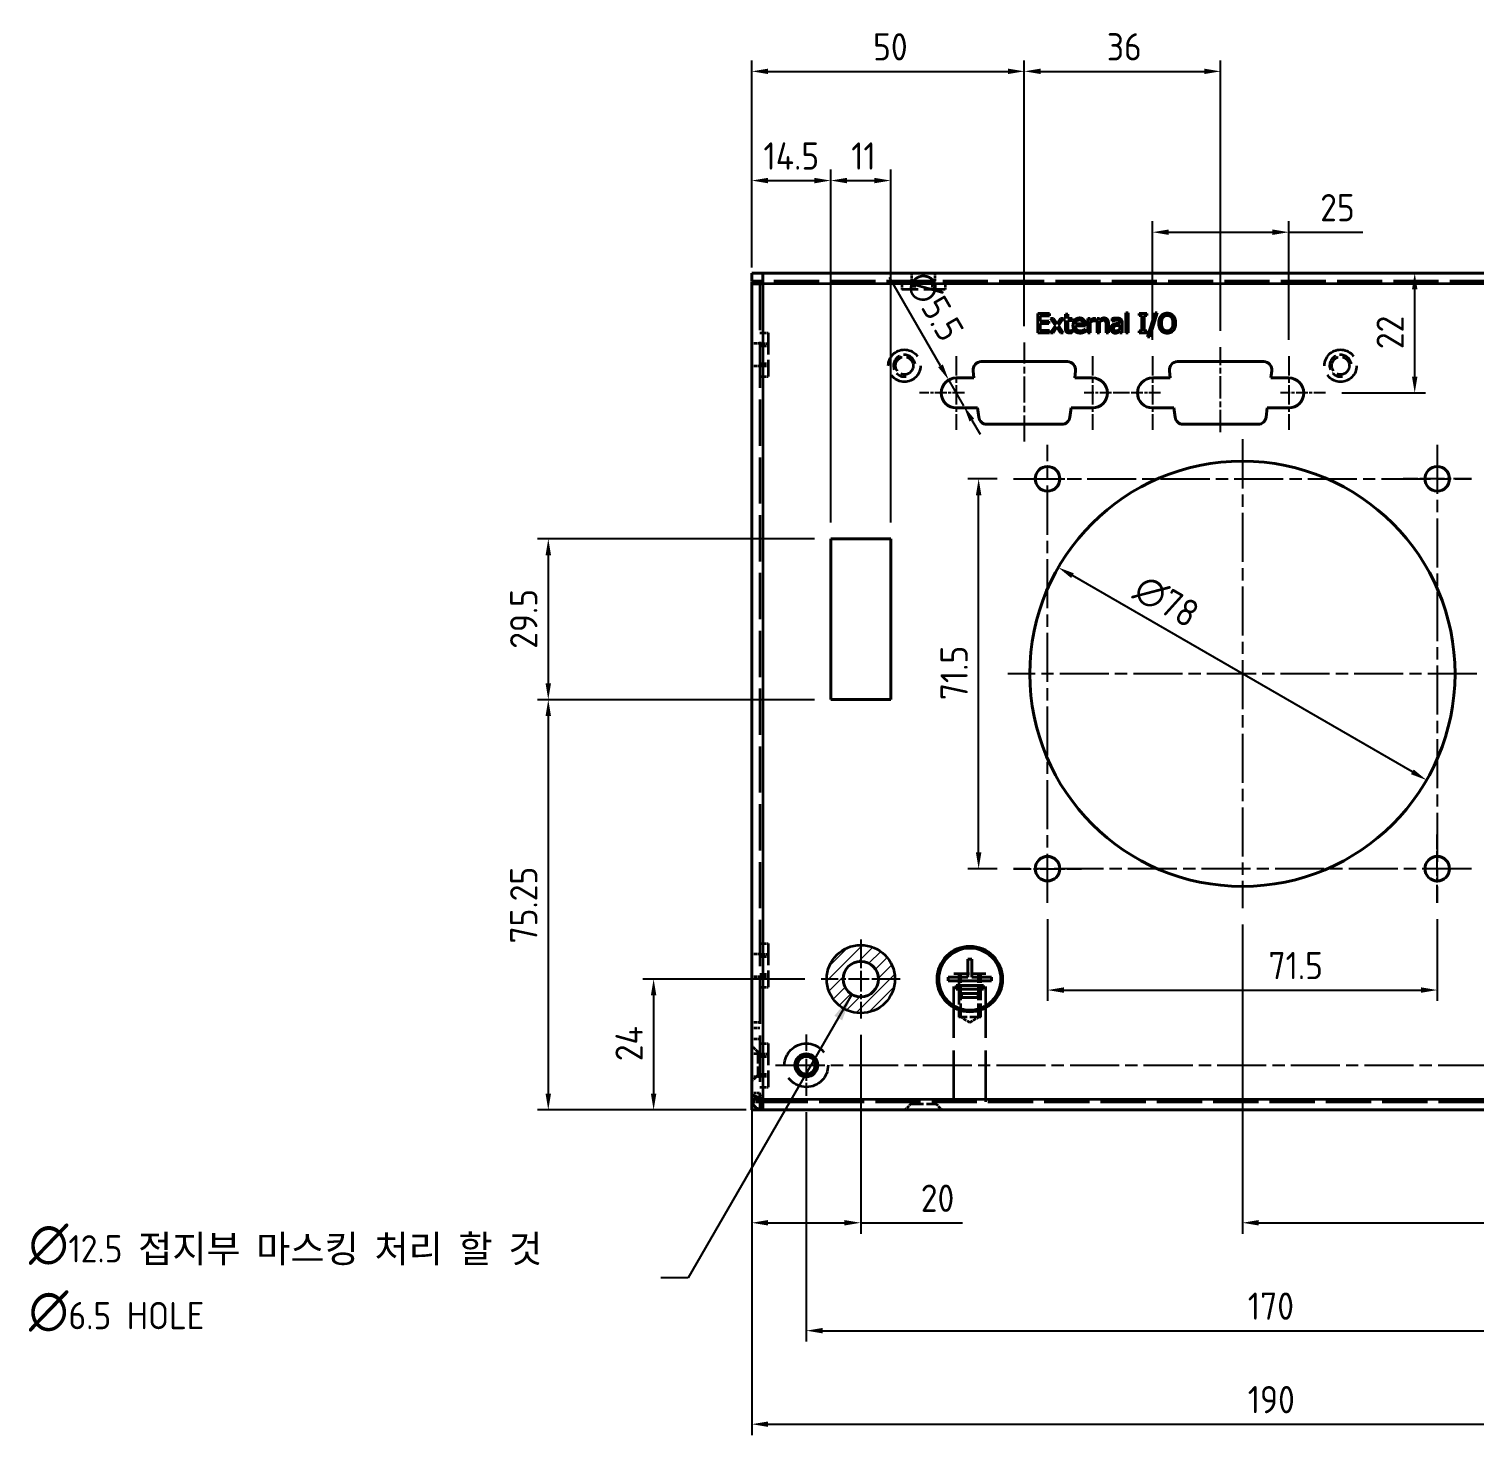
# Model space of a CAD drawing. Header units: millimetres. Extents: x 0 to 1188, y 0 to 840.
# Drawn here: x 748.2 to 1013.3, y 153.5 to 411.4 of the extents above; entities that cross this region are included whole.
import ezdxf

# ---------------------------------------------------------------- set-up
doc = ezdxf.new("R2010")
doc.units = ezdxf.units.MM
doc.header["$LTSCALE"] = 2
doc.linetypes.add('CHAIN', pattern=[0.3543, 0.2362, -0.0295, 0.0591, -0.0295])
doc.linetypes.add('DASHED', pattern=[0.2067, 0.1654, -0.0413])
for name, color, linetype, lineweight in [('가려진 것(ISO)', 2, 'DASHED', 35), ('가시적인 것(ISO)', 3, 'Continuous', 40), ('가시적인 좁은 것(ISO)', 3, 'Continuous', 35), ('기호(ISO)', 5, 'Continuous', 25), ('중심 표식(ISO)', 1, 'Continuous', 25), ('중심선(ISO)', 1, 'Continuous', 25), ('치수(ISO)', 2, 'Continuous', 25), ('해치(ISO)', 7, 'Continuous', 18)]:
    doc.layers.add(name, color=color, linetype=linetype, lineweight=lineweight)
doc.styles.add('치수 텍스트_PSTEK_POSCO', font='isocp.shx')
doc.dimstyles.new('치수_PSTEK_POSCO', dxfattribs={"dimscale": 2, "dimtxt": 2.5, "dimasz": 1.5, "dimexe": 1, "dimexo": 1.5, "dimgap": 1, "dimtad": 1, "dimrnd": 1e-08, "dimdsep": 46, "dimtxsty": '치수 텍스트_PSTEK_POSCO', "dimcen": 0.09, "dimdle": 10, "dimclrd": 7, "dimclre": 7, "dimclrt": 2, "dimadec": 1, "dimazin": 2, "dimtfac": 1, "dimtmove": 0, "dimatfit": 3, "dimfxl": 0, "dimtolj": 1, "dimlwd": -1, "dimlwe": -1, "dimarcsym": 0})
doc.dimstyles.new('치수_PSTEK_POSCO$7', dxfattribs={"dimscale": 2, "dimtxt": 2.5, "dimasz": 2.5, "dimexe": 1, "dimexo": 1.5, "dimgap": 1, "dimtad": 1, "dimrnd": 1e-08, "dimdsep": 46, "dimtxsty": '치수 텍스트_PSTEK_POSCO', "dimcen": 0.09, "dimdle": 10, "dimclrd": 7, "dimclre": 7, "dimclrt": 2, "dimadec": 1, "dimazin": 2, "dimtfac": 1, "dimtmove": 0, "dimatfit": 3, "dimfxl": 0, "dimtolj": 1, "dimlwd": -1, "dimlwe": -1, "dimarcsym": 0})

# ---------------------------------------------------------------- blocks, each defined once
blk = doc.blocks.new('*D33')
at = {"layer": 'Defpoints', "color": 0}
for p in [(895.34, 317.88), (843.52, 288.38), (895.34, 288.38)]:
    blk.add_point(p, dxfattribs=at)
at = {"layer": '치수(ISO)', "color": 7}
for p, q in [((892.34, 317.88), (841.52, 317.88)), ((843.52, 314.88), (843.52, 291.38)), ((892.34, 288.38), (841.52, 288.38))]:
    blk.add_line(p, q, dxfattribs=at)
for points in [[(843.02, 314.88), (844.02, 314.88), (843.52, 317.88)], [(843.02, 291.38), (844.02, 291.38), (843.52, 288.38)]]:
    blk.add_solid(points, dxfattribs=at)
at = {"layer": '치수(ISO)', "color": 2, "insert": (839.02, 297.71), "char_height": 5, "attachment_point": 4, "rotation": 90, "style": '치수 텍스트_PSTEK_POSCO'}
blk.add_mtext('\\A1;29.5', dxfattribs=at)
blk = doc.blocks.new('*D34')
at = {"layer": 'Defpoints', "color": 0}
for p in [(880.84, 216.19), (1070.84, 213.13), (1070.84, 155.5)]:
    blk.add_point(p, dxfattribs=at)
at = {"layer": '치수(ISO)', "color": 7}
for p, q in [((880.84, 213.19), (880.84, 153.5)), ((1070.84, 210.13), (1070.84, 153.5)), ((883.84, 155.5), (1067.84, 155.5))]:
    blk.add_line(p, q, dxfattribs=at)
for points in [[(883.84, 156), (883.84, 155), (880.84, 155.5)], [(1067.84, 156), (1067.84, 155), (1070.84, 155.5)]]:
    blk.add_solid(points, dxfattribs=at)
at = {"layer": '치수(ISO)', "color": 2, "insert": (971.83, 160), "char_height": 5, "attachment_point": 4, "style": '치수 텍스트_PSTEK_POSCO'}
blk.add_mtext('\\A1;190', dxfattribs=at)
blk = doc.blocks.new('*D35')
at = {"layer": 'Defpoints', "color": 0}
for p in [(893.59, 237.13), (862.84, 213.13), (882.84, 213.13)]:
    blk.add_point(p, dxfattribs=at)
at = {"layer": '치수(ISO)', "color": 7}
for p, q in [((890.59, 237.13), (860.84, 237.13)), ((862.84, 234.13), (862.84, 216.13)), ((879.84, 213.13), (860.84, 213.13))]:
    blk.add_line(p, q, dxfattribs=at)
for points in [[(862.34, 234.13), (863.34, 234.13), (862.84, 237.13)], [(862.34, 216.13), (863.34, 216.13), (862.84, 213.13)]]:
    blk.add_solid(points, dxfattribs=at)
at = {"layer": '치수(ISO)', "color": 2, "insert": (858.34, 222.07), "char_height": 5, "attachment_point": 4, "rotation": 90, "style": '치수 텍스트_PSTEK_POSCO'}
blk.add_mtext('\\A1;24', dxfattribs=at)
blk = doc.blocks.new('*D37')
at = {"layer": 'Defpoints', "color": 0}
for p in [(906.34, 383.59), (895.34, 317.88), (906.34, 317.88)]:
    blk.add_point(p, dxfattribs=at)
at = {"layer": '치수(ISO)', "color": 7}
for p, q in [((895.34, 320.88), (895.34, 385.59)), ((906.34, 320.88), (906.34, 385.59)), ((898.34, 383.59), (903.34, 383.59))]:
    blk.add_line(p, q, dxfattribs=at)
for points in [[(898.34, 384.09), (898.34, 383.09), (895.34, 383.59)], [(903.34, 384.09), (903.34, 383.09), (906.34, 383.59)]]:
    blk.add_solid(points, dxfattribs=at)
at = {"layer": '치수(ISO)', "color": 2, "insert": (899.09, 388.09), "char_height": 5, "attachment_point": 4, "style": '치수 텍스트_PSTEK_POSCO'}
blk.add_mtext('\\A1;11', dxfattribs=at)
blk = doc.blocks.new('*D38')
at = {"layer": 'Defpoints', "color": 0}
for p in [(895.34, 288.38), (843.52, 213.13), (882.84, 213.13)]:
    blk.add_point(p, dxfattribs=at)
at = {"layer": '치수(ISO)', "color": 7}
for p, q in [((892.34, 288.38), (841.52, 288.38)), ((843.52, 285.38), (843.52, 216.13)), ((879.84, 213.13), (841.52, 213.13))]:
    blk.add_line(p, q, dxfattribs=at)
for points in [[(843.02, 285.38), (844.02, 285.38), (843.52, 288.38)], [(843.02, 216.13), (844.02, 216.13), (843.52, 213.13)]]:
    blk.add_solid(points, dxfattribs=at)
at = {"layer": '치수(ISO)', "color": 2, "insert": (839.02, 243.66), "char_height": 5, "attachment_point": 4, "rotation": 90, "style": '치수 텍스트_PSTEK_POSCO'}
blk.add_mtext('\\A1;75.25', dxfattribs=at)
blk = doc.blocks.new('*D39')
at = {"layer": 'Defpoints', "color": 0}
for p in [(890.84, 215.71), (1060.84, 215.23), (1060.84, 172.65)]:
    blk.add_point(p, dxfattribs=at)
at = {"layer": '치수(ISO)', "color": 7}
for p, q in [((890.84, 212.71), (890.84, 170.65)), ((1060.84, 212.23), (1060.84, 170.65)), ((893.84, 172.65), (1057.84, 172.65))]:
    blk.add_line(p, q, dxfattribs=at)
for points in [[(893.84, 173.15), (893.84, 172.15), (890.84, 172.65)], [(1057.84, 173.15), (1057.84, 172.15), (1060.84, 172.65)]]:
    blk.add_solid(points, dxfattribs=at)
at = {"layer": '치수(ISO)', "color": 2, "insert": (971.84, 177.15), "char_height": 5, "attachment_point": 4, "style": '치수 텍스트_PSTEK_POSCO'}
blk.add_mtext('\\A1;170', dxfattribs=at)
blk = doc.blocks.new('*D41')
at = {"layer": 'Defpoints', "color": 0}
for p in [(900.84, 229.88), (880.84, 216.19), (880.84, 192.44)]:
    blk.add_point(p, dxfattribs=at)
at = {"layer": '치수(ISO)', "color": 7}
for p, q in [((900.84, 226.88), (900.84, 190.44)), ((880.84, 213.19), (880.84, 190.44)), ((883.84, 192.44), (897.84, 192.44)), ((900.84, 192.44), (919.48, 192.44))]:
    blk.add_line(p, q, dxfattribs=at)
for points in [[(883.84, 192.94), (883.84, 191.94), (880.84, 192.44)], [(897.84, 192.94), (897.84, 191.94), (900.84, 192.44)]]:
    blk.add_solid(points, dxfattribs=at)
at = {"layer": '치수(ISO)', "color": 2, "insert": (911.85, 196.94), "char_height": 5, "attachment_point": 4, "style": '치수 텍스트_PSTEK_POSCO'}
blk.add_mtext('\\A1;20', dxfattribs=at)
blk = doc.blocks.new('*D46')
at = {"layer": 'Defpoints', "color": 0}
for p in [(895.34, 383.59), (880.84, 364.63), (895.34, 317.88)]:
    blk.add_point(p, dxfattribs=at)
at = {"layer": '치수(ISO)', "color": 7}
for p, q in [((880.84, 367.63), (880.84, 385.59)), ((895.34, 320.88), (895.34, 385.59)), ((883.84, 383.59), (892.34, 383.59))]:
    blk.add_line(p, q, dxfattribs=at)
for points in [[(883.84, 384.09), (883.84, 383.09), (880.84, 383.59)], [(892.34, 384.09), (892.34, 383.09), (895.34, 383.59)]]:
    blk.add_solid(points, dxfattribs=at)
at = {"layer": '치수(ISO)', "color": 2, "insert": (882.99, 388.09), "char_height": 5, "attachment_point": 4, "style": '치수 텍스트_PSTEK_POSCO'}
blk.add_mtext('\\A1;14.5', dxfattribs=at)
blk = doc.blocks.new('*D61')
at = {"layer": 'Defpoints', "color": 0}
for p in [(937.07, 312.63), (1004.62, 273.63)]:
    blk.add_point(p, dxfattribs=at)
at = {"layer": '치수(ISO)', "color": 7}
blk.add_line((1002.02, 275.13), (939.67, 311.13), dxfattribs=at)
for points in [[(939.92, 311.57), (939.42, 310.7), (937.07, 312.63)], [(1002.27, 275.57), (1001.77, 274.7), (1004.62, 273.63)]]:
    blk.add_solid(points, dxfattribs=at)
at = {"layer": '치수(ISO)', "color": 2, "insert": (951.69, 309.39), "char_height": 5, "attachment_point": 4, "rotation": 330, "style": '치수 텍스트_PSTEK_POSCO'}
blk.add_mtext('\\A1;∅78', dxfattribs=at)
blk = doc.blocks.new('*D62')
at = {"layer": 'Defpoints', "color": 0}
for p in [(922.46, 328.88), (928.84, 328.88), (928.84, 257.38)]:
    blk.add_point(p, dxfattribs=at)
at = {"layer": '치수(ISO)', "color": 7}
for p, q in [((925.84, 328.88), (920.46, 328.88)), ((922.46, 260.38), (922.46, 325.88)), ((925.84, 257.38), (920.46, 257.38))]:
    blk.add_line(p, q, dxfattribs=at)
for points in [[(921.96, 325.88), (922.96, 325.88), (922.46, 328.88)], [(921.96, 260.38), (922.96, 260.38), (922.46, 257.38)]]:
    blk.add_solid(points, dxfattribs=at)
at = {"layer": '치수(ISO)', "color": 2, "insert": (917.96, 288.28), "char_height": 5, "attachment_point": 4, "rotation": 90, "style": '치수 텍스트_PSTEK_POSCO'}
blk.add_mtext('\\A1;71.5', dxfattribs=at)
blk = doc.blocks.new('*D63')
at = {"layer": 'Defpoints', "color": 0}
for p in [(935.09, 251.13), (1006.59, 251.13), (1006.59, 235.12)]:
    blk.add_point(p, dxfattribs=at)
at = {"layer": '치수(ISO)', "color": 7}
for p, q in [((935.09, 248.13), (935.09, 233.12)), ((1006.59, 248.13), (1006.59, 233.12)), ((938.09, 235.12), (1003.59, 235.12))]:
    blk.add_line(p, q, dxfattribs=at)
for points in [[(938.09, 235.62), (938.09, 234.62), (935.09, 235.12)], [(1003.59, 235.62), (1003.59, 234.62), (1006.59, 235.12)]]:
    blk.add_solid(points, dxfattribs=at)
at = {"layer": '치수(ISO)', "color": 2, "insert": (975.63, 239.62), "char_height": 5, "attachment_point": 4, "style": '치수 텍스트_PSTEK_POSCO'}
blk.add_mtext('\\A1;71.5', dxfattribs=at)
blk = doc.blocks.new('*D64')
at = {"layer": 'Defpoints', "color": 0}
for p in [(970.84, 250.13), (1070.84, 213.13), (1070.84, 192.44)]:
    blk.add_point(p, dxfattribs=at)
at = {"layer": '치수(ISO)', "color": 7}
for p, q in [((970.84, 247.13), (970.84, 190.44)), ((1070.84, 210.13), (1070.84, 190.44)), ((973.84, 192.44), (1067.84, 192.44))]:
    blk.add_line(p, q, dxfattribs=at)
for points in [[(973.84, 192.94), (973.84, 191.94), (970.84, 192.44)], [(1067.84, 192.94), (1067.84, 191.94), (1070.84, 192.44)]]:
    blk.add_solid(points, dxfattribs=at)
at = {"layer": '치수(ISO)', "color": 2, "insert": (1016.84, 196.94), "char_height": 5, "attachment_point": 4, "style": '치수 텍스트_PSTEK_POSCO'}
blk.add_mtext('\\A1;100', dxfattribs=at)
blk = doc.blocks.new('*D69')
at = {"layer": 'Defpoints', "color": 0}
for p in [(930.84, 403.62), (880.84, 366.63), (930.84, 353.88)]:
    blk.add_point(p, dxfattribs=at)
at = {"layer": '치수(ISO)', "color": 7}
for p, q in [((880.84, 369.63), (880.84, 405.62)), ((930.84, 356.88), (930.84, 405.62)), ((883.84, 403.62), (927.84, 403.62))]:
    blk.add_line(p, q, dxfattribs=at)
for points in [[(883.84, 404.12), (883.84, 403.12), (880.84, 403.62)], [(927.84, 404.12), (927.84, 403.12), (930.84, 403.62)]]:
    blk.add_solid(points, dxfattribs=at)
at = {"layer": '치수(ISO)', "color": 2, "insert": (903.09, 408.12), "char_height": 5, "attachment_point": 4, "style": '치수 텍스트_PSTEK_POSCO'}
blk.add_mtext('\\A1;50', dxfattribs=at)
blk = doc.blocks.new('*D70')
at = {"layer": 'Defpoints', "color": 0}
for p in [(966.84, 403.62), (930.84, 353.88), (966.84, 353.05)]:
    blk.add_point(p, dxfattribs=at)
at = {"layer": '치수(ISO)', "color": 7}
for p, q in [((930.84, 356.88), (930.84, 405.62)), ((966.84, 356.05), (966.84, 405.62)), ((933.84, 403.62), (963.84, 403.62))]:
    blk.add_line(p, q, dxfattribs=at)
for points in [[(933.84, 404.12), (933.84, 403.12), (930.84, 403.62)], [(963.84, 404.12), (963.84, 403.12), (966.84, 403.62)]]:
    blk.add_solid(points, dxfattribs=at)
at = {"layer": '치수(ISO)', "color": 2, "insert": (945.97, 408.12), "char_height": 5, "attachment_point": 4, "style": '치수 텍스트_PSTEK_POSCO'}
blk.add_mtext('\\A1;36', dxfattribs=at)
blk = doc.blocks.new('*D71')
at = {"layer": 'Defpoints', "color": 0}
for p in [(979.34, 374.12), (954.34, 351.38), (979.34, 351.38)]:
    blk.add_point(p, dxfattribs=at)
at = {"layer": '치수(ISO)', "color": 7}
for p, q in [((954.34, 354.38), (954.34, 376.12)), ((957.34, 374.12), (976.34, 374.12)), ((979.34, 354.38), (979.34, 376.12)), ((979.34, 374.12), (992.95, 374.12))]:
    blk.add_line(p, q, dxfattribs=at)
for points in [[(957.34, 374.62), (957.34, 373.62), (954.34, 374.12)], [(976.34, 374.62), (976.34, 373.62), (979.34, 374.12)]]:
    blk.add_solid(points, dxfattribs=at)
at = {"layer": '치수(ISO)', "color": 2, "insert": (985.11, 378.62), "char_height": 5, "attachment_point": 4, "style": '치수 텍스트_PSTEK_POSCO'}
blk.add_mtext('\\A1;25', dxfattribs=at)
blk = doc.blocks.new('*D72')
at = {"layer": 'Defpoints', "color": 0}
for p in [(1002.45, 366.63), (1002.45, 366.63), (986.09, 344.63)]:
    blk.add_point(p, dxfattribs=at)
at = {"layer": '치수(ISO)', "color": 7}
for p, q in [((1002.45, 347.63), (1002.45, 363.63)), ((989.09, 344.63), (1004.45, 344.63))]:
    blk.add_line(p, q, dxfattribs=at)
for points in [[(1001.95, 363.63), (1002.95, 363.63), (1002.45, 366.63)], [(1001.95, 347.63), (1002.95, 347.63), (1002.45, 344.63)]]:
    blk.add_solid(points, dxfattribs=at)
at = {"layer": '치수(ISO)', "color": 2, "insert": (997.95, 352.67), "char_height": 5, "attachment_point": 4, "rotation": 90, "style": '치수 텍스트_PSTEK_POSCO'}
blk.add_mtext('\\A1;22', dxfattribs=at)
blk = doc.blocks.new('*D73')
at = {"layer": 'Defpoints', "color": 0}
for p in [(916.97, 347.02), (919.72, 342.25)]:
    blk.add_point(p, dxfattribs=at)
at = {"layer": '치수(ISO)', "color": 7}
for p, q in [((915.47, 349.61), (906.12, 365.81)), ((919.72, 342.25), (916.97, 347.02)), ((921.22, 339.65), (922.72, 337.06))]:
    blk.add_line(p, q, dxfattribs=at)
for points in [[(915.9, 349.86), (915.04, 349.36), (916.97, 347.02)], [(921.65, 339.9), (920.79, 339.4), (919.72, 342.25)]]:
    blk.add_solid(points, dxfattribs=at)
at = {"layer": '치수(ISO)', "color": 2, "insert": (911.01, 366.33), "char_height": 5, "attachment_point": 4, "rotation": 300, "style": '치수 텍스트_PSTEK_POSCO'}
blk.add_mtext('\\A1;∅5.5', dxfattribs=at)

msp = doc.modelspace()

# ---------------------------------------------------------------- hatches: boundary and pattern name
at = {"layer": '해치(ISO)'}
h = msp.add_hatch(dxfattribs=at)
h.set_pattern_fill('ANSI31', color=1, scale=12.7, style=0)
h.set_pattern_definition([(45, (0, 0), (-1.122532, 1.122532), [])])
edge = h.paths.add_edge_path(flags=0)
edge.add_arc((900.8442, 237.134), 3.25, 0, 360)
edge = h.paths.add_edge_path()
edge.add_arc((900.8442, 237.134), 6.25, 0, 360)

# ---------------------------------------------------------------- linework, layer by layer
at = {"layer": '가려진 것(ISO)', "ltscale": 1.428422}
for p, q in [((910.1942, 365.134), (910.1942, 366.634)), ((914.4942, 365.134), (914.4942, 366.634)), ((908.3442, 365.134), (908.3442, 363.634)), ((910.3442, 365.134), (910.3442, 363.634)), ((910.7232, 365.134), (910.7232, 363.634)), ((913.9652, 365.134), (913.9652, 363.634)), ((914.3442, 363.634), (914.3442, 365.134)), ((916.3442, 365.134), (916.3442, 363.634)), ((882.3442, 355.634), (883.8442, 355.634)), ((882.3442, 353.734), (880.8442, 353.734)), ((883.8442, 353.634), (882.3442, 353.634)), ((882.3442, 353.255), (883.8442, 353.255)), ((882.3442, 350.013), (883.8442, 350.013)), ((882.3442, 349.534), (880.8442, 349.534)), ((882.3442, 349.634), (883.8442, 349.634)), ((882.3442, 347.634), (883.8442, 347.634)), ((882.3442, 241.734), (880.8442, 241.734)), ((882.3442, 243.634), (883.8442, 243.634)), ((883.8442, 241.634), (882.3442, 241.634)), ((882.3442, 241.255), (883.8442, 241.255)), ((882.3442, 237.534), (880.8442, 237.534)), ((882.3442, 238.013), (883.8442, 238.013)), ((882.3442, 237.634), (883.8442, 237.634)), ((882.3442, 235.634), (883.8442, 235.634)), ((882.3442, 229.1947), (880.8442, 229.1947)), ((882.3442, 228.134), (880.8442, 228.134)), ((882.3442, 226.134), (880.8442, 226.134)), ((882.3442, 225.334), (883.8442, 225.334)), ((882.3442, 223.434), (880.8442, 223.434)), ((883.8442, 223.334), (882.3442, 223.334)), ((882.3442, 222.955), (883.8442, 222.955)), ((882.3442, 219.234), (880.8442, 219.234)), ((882.3442, 219.713), (883.8442, 219.713)), ((882.3442, 219.334), (883.8442, 219.334)), ((882.3442, 217.334), (883.8442, 217.334))]:
    msp.add_line(p, q, dxfattribs=at)
at = {"layer": '가려진 것(ISO)', "ltscale": 25.647823}
msp.add_line((882.3442, 364.634), (882.3442, 216.1947), dxfattribs=at)
at = {"layer": '가려진 것(ISO)', "ltscale": 24.995968}
for p, q in [((1068.8442, 365.134), (882.8442, 365.134)), ((882.8442, 214.634), (1068.8442, 214.634))]:
    msp.add_line(p, q, dxfattribs=at)
at = {"layer": '가려진 것(ISO)', "ltscale": 11.967462}
for p, q in [((916.3442, 363.634), (908.3442, 363.634)), ((883.8442, 355.634), (883.8442, 347.634)), ((883.8442, 243.634), (883.8442, 235.634)), ((883.8442, 225.334), (883.8442, 217.334))]:
    msp.add_line(p, q, dxfattribs=at)
at = {"layer": '가려진 것(ISO)', "ltscale": 8.825976}
msp.add_line((917.8942, 238.134), (923.7942, 238.134), dxfattribs=at)
at = {"layer": '가려진 것(ISO)', "ltscale": 28.422834}
for p, q in [((917.8942, 214.634), (917.8942, 238.134)), ((923.7942, 214.634), (923.7942, 238.134))]:
    msp.add_line(p, q, dxfattribs=at)
at = {"layer": '가려진 것(ISO)', "ltscale": 7.618686}
for p, q in [((918.8442, 238.134), (918.8442, 230.134)), ((919.2232, 230.134), (919.2232, 238.134)), ((922.4652, 230.134), (922.4652, 238.134)), ((922.8442, 230.134), (922.8442, 238.134))]:
    msp.add_line(p, q, dxfattribs=at)
at = {"layer": '가려진 것(ISO)', "ltscale": 5.983681}
msp.add_line((922.8442, 230.134), (918.8442, 230.134), dxfattribs=at)
at = {"layer": '가려진 것(ISO)', "ltscale": 1.800898}
for q in [(919.2232, 230.134), (922.4652, 230.134)]:
    msp.add_line((920.8442, 229.16), q, dxfattribs=at)
at = {"layer": '가려진 것(ISO)', "ltscale": 1.481406}
for p, q in [((881.9442, 223.784), (880.8442, 224.884)), ((881.9442, 219.484), (880.8442, 218.384))]:
    msp.add_line(p, q, dxfattribs=at)
at = {"layer": '가려진 것(ISO)', "ltscale": 6.432465}
msp.add_line((881.9442, 223.784), (881.9442, 219.484), dxfattribs=at)
at = {"layer": '가려진 것(ISO)', "ltscale": 0.380839}
for p, q in [((882.3442, 223.784), (881.9442, 223.784)), ((882.3442, 219.484), (881.9442, 219.484))]:
    msp.add_line(p, q, dxfattribs=at)
at = {"layer": '가려진 것(ISO)', "ltscale": 1.261536}
msp.add_line((882.169, 216.1947), (880.8442, 216.1947), dxfattribs=at)
at = {"layer": '가려진 것(ISO)', "ltscale": 0.166787}
msp.add_line((882.3442, 216.1947), (882.169, 216.1947), dxfattribs=at)
at = {"layer": '가려진 것(ISO)', "ltscale": 1.198629}
msp.add_line((882.3442, 215.3046), (882.3442, 216.1947), dxfattribs=at)
at = {"layer": '가려진 것(ISO)', "ltscale": 1.844115}
msp.add_line((880.9077, 214.634), (882.8442, 214.634), dxfattribs=at)
at = {"layer": '가려진 것(ISO)', "ltscale": 1.548747}
for p, q in [((910.0942, 214.284), (908.9442, 213.134)), ((914.5942, 214.284), (915.7442, 213.134))]:
    msp.add_line(p, q, dxfattribs=at)
at = {"layer": '가려진 것(ISO)', "ltscale": 0.333222}
for p, q in [((910.0942, 214.634), (910.0942, 214.284)), ((914.5942, 214.634), (914.5942, 214.284))]:
    msp.add_line(p, q, dxfattribs=at)
at = {"layer": '가려진 것(ISO)', "ltscale": 6.731654}
msp.add_line((910.0942, 214.284), (914.5942, 214.284), dxfattribs=at)
at = {"layer": '가려진 것(ISO)', "ltscale": 22.418236}
for centre in [(908.8442, 349.634), (988.8442, 349.634)]:
    msp.add_circle(centre, 2.95, dxfattribs=at)
at = {"layer": '가려진 것(ISO)', "ltscale": 9.699609}
for centre in [(908.8442, 349.634), (988.8442, 349.634)]:
    msp.add_circle(centre, 1.621, dxfattribs=at)
at = {"layer": '가려진 것(ISO)', "ltscale": 30.397606}
msp.add_circle((890.8442, 221.334), 4, dxfattribs=at)
at = {"layer": '가려진 것(ISO)', "ltscale": 8.975572}
for centre in [(908.8442, 349.634), (988.8442, 349.634)]:
    msp.add_arc(centre, 2, 10, 280, dxfattribs=at)
at = {"layer": '가려진 것(ISO)', "ltscale": 1.253394}
msp.add_open_spline([(882.8442, 215.134), (882.5824, 215.4876), (882.3442, 215.8411), (882.3442, 216.1947)], degree=3, dxfattribs=at)
at = {"layer": '가시적인 것(ISO)'}
for p, q in [((880.8442, 366.634), (882.8442, 366.634)), ((880.8442, 365.134), (880.8442, 366.634)), ((882.8442, 366.634), (1068.8442, 366.634)), ((882.8442, 366.634), (882.8442, 366.5705)), ((882.8442, 366.5705), (882.8442, 364.634)), ((880.8442, 365.134), (882.8442, 365.134)), ((880.8442, 365.034), (882.3442, 365.034)), ((880.8442, 364.634), (880.8442, 365.034)), ((880.8442, 216.1947), (880.8442, 364.634)), ((880.8442, 364.634), (882.8442, 364.634)), ((882.3442, 365.034), (882.3442, 364.634)), ((933.2893, 355.6861), (933.2893, 359.1861)), ((933.2893, 359.1861), (935.4789, 359.1861)), ((933.7545, 358.772), (933.7545, 357.8133)), ((935.4789, 358.772), (933.7545, 358.772)), ((935.4789, 359.1861), (935.4789, 358.772)), ((935.6661, 358.3125), (936.2079, 358.3125)), ((936.5681, 356.988), (935.6661, 358.3125)), ((936.2079, 358.3125), (936.8432, 357.334)), ((936.8432, 357.334), (937.4927, 358.3125)), ((937.9947, 358.3125), (937.0899, 357.0163)), ((937.4927, 358.3125), (937.9947, 358.3125)), ((938.0685, 358.3125), (938.3663, 358.3125)), ((938.0685, 357.9466), (938.0685, 358.3125)), ((938.3663, 357.9466), (938.0685, 357.9466)), ((938.3663, 359.067), (938.8087, 359.067)), ((938.3663, 358.3125), (938.3663, 359.067)), ((938.3663, 356.4916), (938.3663, 357.9466)), ((938.8087, 359.067), (938.8087, 358.3125)), ((938.8087, 358.3125), (939.6228, 358.3125)), ((938.8087, 357.9466), (938.8087, 356.6958)), ((939.6228, 357.9466), (938.8087, 357.9466)), ((939.6228, 358.3125), (939.6228, 357.9466)), ((942.4818, 358.3125), (942.9242, 358.3125)), ((942.4818, 355.6861), (942.4818, 358.3125)), ((942.9242, 358.3125), (942.9242, 357.9211)), ((943.8744, 358.2983), (943.8744, 357.8388)), ((944.2176, 358.3125), (944.66, 358.3125)), ((944.2176, 355.6861), (944.2176, 358.3125)), ((944.66, 358.3125), (944.66, 358.0204)), ((946.9263, 357.8048), (946.9263, 358.2558)), ((949.4364, 359.3421), (949.8788, 359.3421)), ((949.4364, 355.6861), (949.4364, 359.3421)), ((949.8788, 359.3421), (949.8788, 355.6861)), ((951.9295, 359.1861), (953.2852, 359.1861)), ((951.9295, 358.8287), (951.9295, 359.1861)), ((952.3748, 358.8287), (951.9295, 358.8287)), ((952.3748, 356.0435), (952.3748, 358.8287)), ((952.8399, 358.8287), (952.8399, 356.0435)), ((953.2852, 358.8287), (952.8399, 358.8287)), ((953.2852, 359.1861), (953.2852, 358.8287)), ((953.4498, 354.926), (954.814, 359.3421)), ((955.2168, 359.3421), (953.8468, 354.926)), ((954.814, 359.3421), (955.2168, 359.3421)), ((935.4789, 355.6861), (933.2893, 355.6861)), ((933.7545, 357.8133), (935.3626, 357.8133)), ((933.7545, 357.3992), (933.7545, 356.1002)), ((935.3626, 357.3992), (933.7545, 357.3992)), ((933.7545, 356.1002), (935.4789, 356.1002)), ((935.3626, 357.8133), (935.3626, 357.3992)), ((935.4789, 356.1002), (935.4789, 355.6861)), ((935.6576, 355.6861), (936.5681, 356.988)), ((936.1596, 355.6861), (935.6576, 355.6861)), ((936.8148, 356.6731), (936.1596, 355.6861)), ((937.453, 355.6861), (936.8148, 356.6731)), ((937.0899, 357.0163), (937.9947, 355.6861)), ((937.9947, 355.6861), (937.453, 355.6861)), ((939.5972, 356.1059), (939.6228, 356.1059)), ((939.6228, 356.1059), (939.6228, 355.7088)), ((941.6025, 357.2914), (940.2156, 357.2914)), ((942.0336, 356.9539), (940.2156, 356.9539)), ((941.9599, 356.3299), (941.9854, 356.3299)), ((941.9854, 356.3299), (941.9854, 355.8478)), ((942.0336, 357.195), (942.0336, 356.9539)), ((942.9242, 355.6861), (942.4818, 355.6861)), ((942.9242, 357.5495), (942.9242, 355.6861)), ((943.8744, 357.8388), (943.8517, 357.8388)), ((944.66, 355.6861), (944.2176, 355.6861)), ((944.66, 357.6488), (944.66, 355.6861)), ((945.8371, 355.6861), (945.8371, 357.1837)), ((946.2796, 355.6861), (945.8371, 355.6861)), ((946.2796, 357.3907), (946.2796, 355.6861)), ((946.9518, 357.8048), (946.9263, 357.8048)), ((948.3643, 357.4134), (948.3643, 357.4985)), ((948.3643, 357.0617), (948.3643, 356.3328)), ((948.3643, 355.6861), (948.3643, 355.9641)), ((948.8067, 355.6861), (948.3643, 355.6861)), ((948.8067, 357.4815), (948.8067, 355.6861)), ((949.8788, 355.6861), (949.4364, 355.6861)), ((951.9295, 356.0435), (952.3748, 356.0435)), ((951.9295, 355.6861), (951.9295, 356.0435)), ((953.2852, 355.6861), (951.9295, 355.6861)), ((952.8399, 356.0435), (953.2852, 356.0435)), ((953.2852, 356.0435), (953.2852, 355.6861)), ((953.8468, 354.926), (953.4498, 354.926)), ((922.9379, 350.384), (938.7505, 350.384)), ((958.9379, 350.384), (974.7505, 350.384)), ((918.3442, 347.384), (921.6094, 347.384)), ((921.6094, 347.384), (921.4489, 348.7028)), ((940.2395, 348.7028), (940.079, 347.384)), ((940.079, 347.384), (943.3442, 347.384)), ((954.3442, 347.384), (957.6094, 347.384)), ((957.6094, 347.384), (957.4489, 348.7028)), ((976.2395, 348.7028), (976.079, 347.384)), ((976.079, 347.384), (979.3442, 347.384)), ((922.279, 341.884), (918.3442, 341.884)), ((922.4837, 340.2028), (922.279, 341.884)), ((939.4094, 341.884), (939.2047, 340.2028)), ((943.3442, 341.884), (939.4094, 341.884)), ((958.279, 341.884), (954.3442, 341.884)), ((958.4837, 340.2028), (958.279, 341.884)), ((975.4094, 341.884), (975.2047, 340.2028)), ((979.3442, 341.884), (975.4094, 341.884)), ((937.7157, 338.884), (923.9727, 338.884)), ((973.7157, 338.884), (959.9727, 338.884)), ((895.3442, 288.384), (895.3442, 317.884)), ((895.3442, 317.884), (906.3442, 317.884)), ((906.3442, 317.884), (906.3442, 288.384)), ((906.3442, 288.384), (895.3442, 288.384)), ((921.1942, 240.784), (920.4942, 240.784)), ((920.4942, 240.784), (920.4942, 237.484)), ((921.1942, 237.484), (921.1942, 240.784)), ((920.4942, 237.484), (916.8442, 237.484)), ((916.8442, 237.484), (916.8442, 236.784)), ((916.8442, 236.784), (924.8442, 236.784)), ((923.3442, 235.984), (918.3442, 235.984)), ((918.3442, 235.984), (918.3442, 235.284)), ((924.8442, 237.484), (921.1942, 237.484)), ((923.3442, 235.284), (923.3442, 235.984)), ((924.8442, 236.784), (924.8442, 237.484)), ((918.3442, 235.284), (923.3442, 235.284)), ((922.3442, 234.484), (919.3442, 234.484)), ((919.3442, 234.484), (919.3442, 233.784)), ((919.3442, 233.784), (922.3442, 233.784)), ((922.3442, 233.784), (922.3442, 234.484)), ((880.8442, 216.1947), (880.8442, 215.134)), ((882.169, 215.134), (880.8442, 215.134)), ((882.3442, 215.134), (882.169, 215.134)), ((882.3442, 215.134), (882.3442, 215.3046)), ((882.8442, 213.134), (882.8442, 215.134)), ((880.8442, 214.634), (880.9077, 214.634)), ((880.8442, 213.134), (880.8442, 214.634)), ((882.8442, 213.134), (880.8442, 213.134)), ((1068.8442, 213.134), (882.8442, 213.134))]:
    msp.add_line(p, q, dxfattribs=at)
for centre, radius in [((970.8442, 293.134), 39), ((935.0942, 328.884), 2.25), ((1006.5942, 328.884), 2.25), ((935.0942, 257.384), 2.25), ((1006.5942, 257.384), 2.25), ((920.8442, 237.134), 6), ((920.8442, 237.134), 5.7), ((900.8442, 237.134), 3.25), ((890.8442, 221.334), 2.1), ((890.8442, 221.334), 1.621)]:
    msp.add_circle(centre, radius, dxfattribs=at)
for centre, radius, start, end in [((922.9379, 348.884), 1.5, 90, 186.940983), ((938.7505, 348.884), 1.5, 353.059017, 90), ((958.9379, 348.884), 1.5, 90, 186.940983), ((974.7505, 348.884), 1.5, 353.059017, 90), ((918.3442, 344.634), 2.75, 90, 270), ((943.3442, 344.634), 2.75, 270, 90), ((954.3442, 344.634), 2.75, 90, 270), ((979.3442, 344.634), 2.75, 270, 90), ((923.9727, 340.384), 1.5, 186.940983, 270), ((937.7157, 340.384), 1.5, 270, 353.059017), ((959.9727, 340.384), 1.5, 186.940983, 270), ((973.7157, 340.384), 1.5, 270, 353.059017)]:
    msp.add_arc(centre, radius, start, end, dxfattribs=at)
for points, degree in [([(939.7674, 356.9851), (939.7674, 357.6261), (940.4396, 358.3863), (940.9814, 358.3863)], 2), ([(940.4311, 357.8162), (940.5332, 357.9183), (940.78, 358.0232), (940.9558, 358.0232)], 2), ([(940.9558, 358.0232), (941.1345, 358.0232), (941.3756, 357.9183), (941.4522, 357.819)], 2), ([(940.9814, 358.3863), (941.2253, 358.3863), (941.6025, 358.2444), (941.7415, 358.0941)], 2), ([(941.7415, 358.0941), (941.8833, 357.9438), (942.0336, 357.5098), (942.0336, 357.195)], 2), ([(942.9242, 357.9211), (943.1653, 358.1367), (943.5255, 358.3125), (943.6957, 358.3125)], 2), ([(943.6957, 358.3125), (943.7638, 358.3125), (943.8318, 358.3068), (943.8744, 358.2983)], 2), ([(944.66, 358.0204), (944.8586, 358.1991), (945.2415, 358.3863), (945.457, 358.3863)], 2), ([(945.3408, 357.9665), (945.1763, 357.9665), (944.8274, 357.7906), (944.66, 357.6488)], 2), ([(945.752, 357.7708), (945.6981, 357.87), (945.5053, 357.9665), (945.3408, 357.9665)], 2), ([(945.457, 358.3863), (945.8428, 358.3863), (946.2796, 357.8757), (946.2796, 357.3907)], 2), ([(946.9263, 358.2558), (947.0482, 358.2898), (947.5049, 358.3749), (947.7289, 358.3749)], 2), ([(947.7261, 357.9835), (947.5729, 357.9835), (947.1588, 357.8927), (946.9518, 357.8048)], 2), ([(948.1856, 357.8956), (948.1005, 357.9495), (947.8566, 357.9835), (947.7261, 357.9835)], 2), ([(947.7289, 358.3749), (948.0012, 358.3749), (948.3728, 358.2898), (948.5203, 358.1792)], 2), ([(948.3643, 357.4985), (948.3643, 357.6517), (948.2707, 357.8417), (948.1856, 357.8956)], 2), ([(948.5203, 358.1792), (948.6649, 358.0714), (948.8067, 357.7282), (948.8067, 357.4815)], 2), ([(955.5032, 357.4361), (955.5032, 357.8757), (955.7216, 358.5451), (955.923, 358.7862)], 2), ([(955.923, 358.7862), (956.1272, 359.0188), (956.6973, 359.2598), (957.049, 359.2598)], 2), ([(955.9882, 357.4361), (955.9882, 357.7764), (956.1357, 358.3153), (956.2747, 358.494)], 2), ([(956.2747, 358.494), (956.4194, 358.6812), (956.7994, 358.8571), (957.0519, 358.8571)], 2), ([(957.049, 359.2598), (957.4064, 359.2598), (957.9793, 359.0102), (958.1779, 358.7862)], 2), ([(957.0519, 358.8571), (957.2958, 358.8571), (957.6872, 358.6756), (957.8262, 358.494)], 2), ([(957.8262, 358.494), (957.9623, 358.3182), (958.1126, 357.7821), (958.1126, 357.4361)], 2), ([(958.1779, 358.7862), (958.3764, 358.5536), (958.5976, 357.8729), (958.5976, 357.4361)], 2), ([(939.1321, 355.635), (938.7719, 355.635), (938.3663, 356.0463), (938.3663, 356.4916)], 2), ([(938.8087, 356.6958), (938.8087, 356.4973), (938.8229, 356.2789), (938.8711, 356.1853)], 2), ([(938.8711, 356.1853), (938.9109, 356.103), (939.0895, 356.0208), (939.2427, 356.0208)], 2), ([(939.6228, 355.7088), (939.498, 355.6747), (939.2427, 355.635), (939.1321, 355.635)], 2), ([(939.2427, 356.0208), (939.3505, 356.0208), (939.5519, 356.086), (939.5972, 356.1059)], 2), ([(941.0891, 355.6265), (940.4595, 355.6265), (939.7674, 356.3328), (939.7674, 356.9851)], 2), ([(940.2156, 357.2914), (940.2297, 357.4588), (940.3318, 357.7112), (940.4311, 357.8162)], 2), ([(940.2156, 356.9539), (940.2156, 356.4973), (940.675, 356.0123), (941.0835, 356.0123)], 2), ([(941.0835, 356.0123), (941.2281, 356.0123), (941.5089, 356.0775), (941.6224, 356.1286)], 2), ([(941.5855, 355.7003), (941.4579, 355.6634), (941.248, 355.6265), (941.0891, 355.6265)], 2), ([(941.4522, 357.819), (941.5231, 357.7311), (941.5968, 357.4701), (941.6025, 357.2914)], 2), ([(941.9854, 355.8478), (941.9088, 355.8166), (941.6763, 355.7258), (941.5855, 355.7003)], 2), ([(941.6224, 356.1286), (941.7415, 356.1853), (941.906, 356.2846), (941.9599, 356.3299)], 2), ([(943.6134, 357.8587), (943.4348, 357.8587), (943.0831, 357.7027), (942.9242, 357.5495)], 2), ([(943.8517, 357.8388), (943.8006, 357.853), (943.69, 357.8587), (943.6134, 357.8587)], 2), ([(945.8371, 357.1837), (945.8371, 357.3652), (945.8031, 357.6772), (945.752, 357.7708)], 2), ([(946.7135, 356.4462), (946.7135, 356.7185), (946.9433, 357.1042), (947.1929, 357.2149)], 2), ([(946.9461, 355.8449), (946.8412, 355.9527), (946.7135, 356.2704), (946.7135, 356.4462)], 2), ([(947.5105, 355.6123), (947.3489, 355.6123), (947.0567, 355.7343), (946.9461, 355.8449)], 2), ([(947.1702, 356.4774), (947.1702, 356.676), (947.3999, 356.9), (947.5758, 356.9539)], 2), ([(947.6694, 356.0208), (947.4254, 356.0208), (947.1702, 356.2505), (947.1702, 356.4774)], 2), ([(947.1929, 357.2149), (947.4141, 357.317), (948.0154, 357.3935), (948.3643, 357.4134)], 2), ([(948.0438, 355.74), (947.9275, 355.6776), (947.7091, 355.6123), (947.5105, 355.6123)], 2), ([(947.5758, 356.9539), (947.7261, 356.9993), (948.2054, 357.0475), (948.3643, 357.0617)], 2), ([(948.3643, 356.3328), (948.2168, 356.1995), (947.8764, 356.0208), (947.6694, 356.0208)], 2), ([(948.3643, 355.9641), (948.3104, 355.9243), (948.1288, 355.7825), (948.0438, 355.74)], 2), ([(955.9202, 356.0888), (955.7188, 356.3214), (955.5032, 357.005), (955.5032, 357.4361)], 2), ([(957.049, 355.6123), (956.6945, 355.6123), (956.1272, 355.8534), (955.9202, 356.0888)], 2), ([(957.0519, 356.0151), (956.5669, 356.0151), (955.9882, 356.7469), (955.9882, 357.4361)], 2), ([(958.1779, 356.0888), (957.9623, 355.8449), (957.3922, 355.6123), (957.049, 355.6123)], 2), ([(958.1126, 357.4361), (958.1126, 356.7469), (957.5369, 356.0151), (957.0519, 356.0151)], 2), ([(958.5976, 357.4361), (958.5976, 357.0106), (958.3821, 356.3214), (958.1779, 356.0888)], 2), ([(882.8442, 214.634), (882.5824, 214.634), (882.3442, 214.8722), (882.3442, 215.134)], 3), ([(882.3442, 213.1975), (882.5073, 213.1554), (882.6757, 213.134), (882.8442, 213.134)], 3)]:
    msp.add_open_spline(points, degree=degree, dxfattribs=at)
for points, knots in [([(882.8442, 215.134), (882.0592, 215.399), (881.2978, 215.6641), (880.9969, 215.9291), (880.8964, 216.0176), (880.8442, 216.1062), (880.8442, 216.1947)], [0, 0, 0, 0, 1.17745307, 1.17745307, 1.17745307, 1.57079633, 1.57079633, 1.57079633, 1.57079633]), ([(880.8442, 215.134), (880.8442, 214.3515), (881.3493, 213.5921), (882.071, 213.2895), (882.1597, 213.2524), (882.2511, 213.2216), (882.3442, 213.1975)], [0, 0, 0, 0, 1.17385238, 1.17385238, 1.17385238, 1.31811607, 1.31811607, 1.31811607, 1.31811607])]:
    msp.add_open_spline(points, degree=3, knots=knots, dxfattribs=at)
at = {"layer": '가시적인 좁은 것(ISO)'}
for p, q in [((1068.8442, 364.634), (882.8442, 364.634)), ((882.8442, 364.634), (882.8442, 215.134)), ((882.8442, 215.134), (1068.8442, 215.134))]:
    msp.add_line(p, q, dxfattribs=at)
msp.add_circle((900.8442, 237.134), 6.25, dxfattribs=at)
msp.add_arc((890.8442, 221.334), 2, 10, 280, dxfattribs=at)
msp.add_open_spline([(882.3442, 215.134), (882.3442, 215.0714), (882.3442, 215.009), (882.3442, 214.882), (882.3442, 214.8201), (882.3442, 214.6622), (882.3442, 214.5683), (882.3442, 214.3278), (882.3442, 214.1666), (882.3442, 213.7442), (882.3442, 213.4888), (882.3442, 213.1975)], degree=3, knots=[-0.333640484, -0.333640484, -0.333640484, -0.333640484, -0.278100948, -0.278100948, -0.229834306, -0.229834306, -0.16826266, -0.16826266, -0.087679559, -0.087679559, 0, 0, 0, 0], dxfattribs=at)
at = {"layer": '중심 표식(ISO)', "linetype": 'CHAIN', "ltscale": 7.50055}
for p, q in [((918.3442, 351.384), (918.3442, 337.884)), ((943.3442, 351.384), (943.3442, 337.884)), ((954.3442, 351.384), (954.3442, 337.884)), ((979.3442, 351.384), (979.3442, 337.884))]:
    msp.add_line(p, q, dxfattribs=at)
at = {"layer": '중심 표식(ISO)', "linetype": 'CHAIN', "ltscale": 4.583631}
for p, q in [((919.8442, 344.634), (911.5942, 344.634)), ((950.0942, 344.634), (941.8442, 344.634)), ((955.8442, 344.634), (947.5942, 344.634)), ((986.0942, 344.634), (977.8442, 344.634))]:
    msp.add_line(p, q, dxfattribs=at)
at = {"layer": '중심 표식(ISO)', "linetype": 'CHAIN', "ltscale": 19.051651}
for p, q in [((970.8442, 336.134), (970.8442, 250.134)), ((1013.8442, 293.134), (927.8442, 293.134))]:
    msp.add_line(p, q, dxfattribs=at)
at = {"layer": '중심 표식(ISO)', "linetype": 'CHAIN', "ltscale": 6.944946}
for p, q in [((928.8442, 328.884), (941.3442, 328.884)), ((1012.8442, 328.884), (1000.3442, 328.884)), ((1006.5942, 251.134), (1006.5942, 263.634)), ((928.8442, 257.384), (941.3442, 257.384))]:
    msp.add_line(p, q, dxfattribs=at)
at = {"layer": '중심 표식(ISO)', "linetype": 'CHAIN', "ltscale": 8.056153}
for p, q in [((900.8442, 244.384), (900.8442, 229.884)), ((908.0942, 237.134), (893.5942, 237.134))]:
    msp.add_line(p, q, dxfattribs=at)
at = {"layer": '중심 표식(ISO)', "linetype": 'CHAIN', "ltscale": 6.245997}
msp.add_line((890.8442, 226.955), (890.8442, 215.713), dxfattribs=at)
at = {"layer": '중심선(ISO)', "linetype": 'CHAIN', "ltscale": 10.082885}
msp.add_line((930.8442, 335.7291), (930.8442, 353.8769), dxfattribs=at)
at = {"layer": '중심선(ISO)', "linetype": 'CHAIN', "ltscale": 8.662746}
msp.add_line((966.8442, 337.4545), (966.8442, 353.0462), dxfattribs=at)
at = {"layer": '중심선(ISO)', "linetype": 'CHAIN', "ltscale": 19.051651}
for p, q in [((935.0942, 251.134), (935.0942, 335.134)), ((1006.5942, 335.134), (1006.5942, 251.134)), ((928.8442, 328.884), (1012.8442, 328.884)), ((1012.8442, 257.384), (928.8442, 257.384)), ((885.2232, 221.334), (1066.9442, 221.334))]:
    msp.add_line(p, q, dxfattribs=at)

# ---------------------------------------------------------------- texts
at = {"layer": '기호(ISO)', "color": 2, "insert": (748.2467, 182.3163), "char_height": 5, "width": 113.93091, "attachment_point": 4, "line_spacing_factor": 1.05, "style": '치수 텍스트_PSTEK_POSCO'}
msp.add_mtext('{\\fisocp|b0|i0;\\H5.0000;\\fAIGDT|b0|i0;\\H7.0000;n\\fisocp|b0|i0;\\H5.0000;12.5 접지부 마스킹 처리 할 것  \\P\\fAIGDT|b0|i0;\\H7.0000;n\\fisocp|b0|i0;\\H5.0000;6.5 HOLE}', dxfattribs=at)

# ---------------------------------------------------------------- dimensions: what is measured, and where the dimension line sits
at = {"layer": '치수(ISO)', "color": 7}
for base, p1, p2, angle, override, picture, middle in [((930.8442, 403.6236), (880.8442, 366.634), (930.8442, 353.8769), 180, {"dimdec": 2, "dimtp": 0, "dimtm": 0, "dimtdec": 2, "dimtofl": 0, "dimatfit": 1}, '*D69', (905.8442, 403.6236)), ((966.8442, 403.6236), (930.8442, 353.8769), (966.8442, 353.0462), 180, {"dimdec": 2, "dimtp": 0, "dimtm": 0, "dimtdec": 2, "dimtofl": 0, "dimatfit": 1}, '*D70', (948.8442, 403.6236)), ((906.3442, 383.5939), (895.3442, 317.884), (906.3442, 317.884), 180, {"dimdec": 2, "dimtp": 0, "dimtm": 0, "dimtdec": 2, "dimtofl": 0, "dimatfit": 1}, '*D37', (900.8442, 383.5939)), ((979.3442, 374.115), (954.3442, 351.384), (979.3442, 351.384), 180, {"dimdec": 2, "dimtp": 0, "dimtm": 0, "dimtdec": 2, "dimtofl": 0, "dimatfit": 2}, '*D71', (988.0302, 374.115)), ((1002.4511, 366.634), (986.0942, 344.634), (1002.4511, 366.634), 90, {"dimdec": 2, "dimse2": 1, "dimtp": 0, "dimtm": 0, "dimtdec": 2, "dimtofl": 0, "dimatfit": 1}, '*D72', (1002.4511, 355.634)), ((922.4601, 328.884), (928.8442, 257.384), (928.8442, 328.884), 270, {"dimdec": 2, "dimtp": 0, "dimtm": 0, "dimtdec": 2, "dimtofl": 0, "dimatfit": 1}, '*D62', (922.4601, 293.134)), ((843.5164, 288.384), (895.3442, 317.884), (895.3442, 288.384), 90, {"dimdec": 2, "dimtp": 0, "dimtm": 0, "dimtdec": 2, "dimtofl": 0, "dimatfit": 1}, '*D33', (843.5164, 303.134)), ((843.5164, 213.134), (895.3442, 288.384), (882.8442, 213.134), 90, {"dimdec": 2, "dimtp": 0, "dimtm": 0, "dimtdec": 2, "dimtofl": 0, "dimatfit": 1}, '*D38', (843.5164, 250.759)), ((1070.8442, 192.4388), (970.8442, 250.134), (1070.8442, 213.134), 180, {"dimdec": 2, "dimtp": 0, "dimtm": 0, "dimtdec": 2, "dimtofl": 0, "dimatfit": 1}, '*D64', (1020.8442, 192.4388)), ((862.8442, 213.134), (893.5942, 237.134), (882.8442, 213.134), 90, {"dimdec": 2, "dimtp": 0, "dimtm": 0, "dimtdec": 2, "dimtofl": 0, "dimatfit": 1}, '*D35', (862.8442, 225.134)), ((880.8442, 192.4388), (900.8442, 229.884), (880.8442, 216.1947), 180, {"dimdec": 2, "dimtp": 0, "dimtm": 0, "dimtdec": 2, "dimtofl": 0, "dimatfit": 2}, '*D41', (914.6673, 192.4388)), ((1070.8442, 155.4996), (880.8442, 216.1947), (1070.8442, 213.134), 180, {"dimdec": 2, "dimtp": 0, "dimtm": 0, "dimtdec": 2, "dimtofl": 0, "dimatfit": 1}, '*D34', (975.8442, 155.4996)), ((1060.8442, 172.6464), (890.8442, 215.713), (1060.8442, 215.234), 180, {"dimdec": 2, "dimtp": 0, "dimtm": 0, "dimtdec": 2, "dimtofl": 0, "dimatfit": 1}, '*D39', (975.8442, 172.6464))]:
    dim = msp.add_linear_dim(base=base, p1=p1, p2=p2, angle=angle, dimstyle='치수_PSTEK_POSCO', override=override, dxfattribs=at)
    dim.commit()
    dim.dimension.update_dxf_attribs({"geometry": picture, "text_midpoint": middle, "dimtype": 160})
for base, p1, p2, picture, middle in [((895.3442, 383.5939), (880.8442, 364.634), (895.3442, 317.884), '*D46', (888.0942, 383.5939)), ((1006.5942, 235.1247), (935.0942, 251.134), (1006.5942, 251.134), '*D63', (980.4847, 235.1247))]:
    dim = msp.add_linear_dim(base=base, p1=p1, p2=p2, dimstyle='치수_PSTEK_POSCO', override={"dimdec": 2, "dimtp": 0, "dimtm": 0, "dimtdec": 2, "dimtofl": 0, "dimatfit": 1}, dxfattribs=at)
    dim.commit()
    dim.dimension.update_dxf_attribs({"geometry": picture, "text_midpoint": middle, "dimtype": 160})
for p1, p2, picture, middle in [((919.7192, 342.2525), (916.9692, 347.0156), '*D73', (910.0424, 359.0131)), ((1004.6192, 273.634), (937.0692, 312.634), '*D61', (953.7715, 302.9909))]:
    dim = msp.add_diameter_dim_2p(p1=p1, p2=p2, dimstyle='치수_PSTEK_POSCO', override={"dimdec": 2, "dimlfac": 1, "dimtp": 0, "dimtm": 0, "dimtdec": 2, "dimatfit": 2}, dxfattribs=at)
    dim.commit()
    dim.dimension.update_dxf_attribs({"geometry": picture, "text_midpoint": middle, "dimtype": 163})

# ---------------------------------------------------------------- leaders
at = {"layer": '기호(ISO)', "color": 7, "annotation_type": 0, "has_hookline": 1, "hookline_direction": 1, "text_width": 98.1327}
msp.add_leader([(899.2192, 234.3194), (869.1776, 182.3163), (864.1776, 182.3163)], dimstyle='치수_PSTEK_POSCO$7', override={"dimtad": 0}, dxfattribs=at)

doc.saveas('drawing.dxf')
